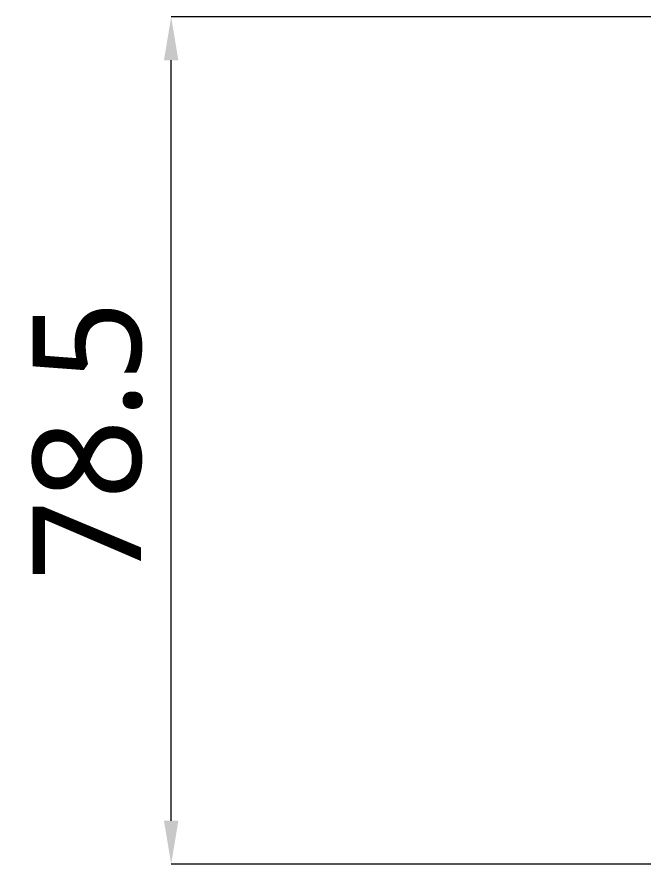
# Model space of a CAD drawing. Extents: x 16296675745 to 16296677675, y -37409619395 to -37409618123.
# Drawn here: x 16296675938.1 to 16296675996, y -37409619009.5 to -37409618931.1 of the extents above; entities that cross this region are included whole.
import ezdxf

# ---------------------------------------------------------------- set-up
doc = ezdxf.new("R2010")
doc.units = 0
doc.header["$LTSCALE"] = 10
doc.header["$MEASUREMENT"] = 0
doc.header["$PDMODE"] = 3
doc.header["$PDSIZE"] = -10
doc.layers.get('0').update_dxf_attribs({"linetype": 'CONTINUOUS'})
doc.layers.get('DEFPOINTS').update_dxf_attribs({"linetype": 'CONTINUOUS'})
doc.styles.add('Daelim Dimension', font='')
doc.styles.get('Daelim Dimension').set_extended_font_data('NanumGothic')
doc.dimstyles.new('DEFAULT', dxfattribs={"dimscale": 2, "dimtxt": 2, "dimasz": 2, "dimexe": 0, "dimexo": 2, "dimgap": 1, "dimtad": 1, "dimdec": 1, "dimzin": 9, "dimdsep": 46, "dimtxsty": 'Daelim Dimension', "dimcen": 0.5, "dimclrd": 252, "dimclre": 252, "dimclrt": 3, "dimadec": 1, "dimazin": 0, "dimtfac": 1, "dimtdec": 1, "dimtix": 1, "dimtmove": 0, "dimatfit": 3, "dimfxl": 1, "dimtolj": 1, "dimtzin": 1, "dimlwd": 9, "dimlwe": 9, "dimarcsym": 0})

# ---------------------------------------------------------------- blocks, each defined once
blk = doc.blocks.new('*D15')
at = {"color": 5, "lineweight": 9, "ltscale": 0.5, "transparency": 16777216}
for p, q in [((16296676006.32156, -37409618931.12888), (16296675952.38427, -37409618931.12888)), ((16296675952.38427, -37409619005.50224), (16296675952.38427, -37409618935.12888)), ((16296675996.8348, -37409619009.50224), (16296675952.38427, -37409619009.50224))]:
    blk.add_line(p, q, dxfattribs=at)
at = {"color": 5, "ltscale": 0.5, "transparency": 16777216}
for points in [[(16296675951.71761, -37409618935.12888), (16296675953.05094, -37409618935.12888), (16296675952.38427, -37409618931.12888)], [(16296675951.71761, -37409619005.50224), (16296675953.05094, -37409619005.50224), (16296675952.38427, -37409619009.50224)]]:
    blk.add_solid(points, dxfattribs=at)
at = {"layer": 'DEFPOINTS', "color": 0, "ltscale": 0.5, "transparency": 16777216}
for p in [(16296675952.38427, -37409618931.12888), (16296676010.32156, -37409618931.12888), (16296676000.8348, -37409619009.50224)]:
    blk.add_point(p, dxfattribs=at)
at = {"color": 7, "ltscale": 0.5, "transparency": 16777216, "insert": (16296675944.68328, -37409618970.31556), "char_height": 10, "attachment_point": 5, "rotation": 90, "style": 'Daelim Dimension'}
blk.add_mtext('\\A1;78.5', dxfattribs=at)

msp = doc.modelspace()

# ---------------------------------------------------------------- dimensions: what is measured, and where the dimension line sits
at = {"ltscale": 0.5}
dim = msp.add_linear_dim(base=(16296675952.38427, -37409618931.128883), p1=(16296676000.834801, -37409619009.502243), p2=(16296676010.32156, -37409618931.128883), angle=90, text='78.5', dimstyle='DEFAULT', override={"dimtxt": 5, "dimclrd": 5, "dimclre": 5, "dimclrt": 7}, dxfattribs=at)
dim.commit()
dim.dimension.update_dxf_attribs({"geometry": '*D15', "text_midpoint": (16296675952.384279, -37409618970.315559), "dimtype": 160})

doc.saveas('drawing.dxf')
